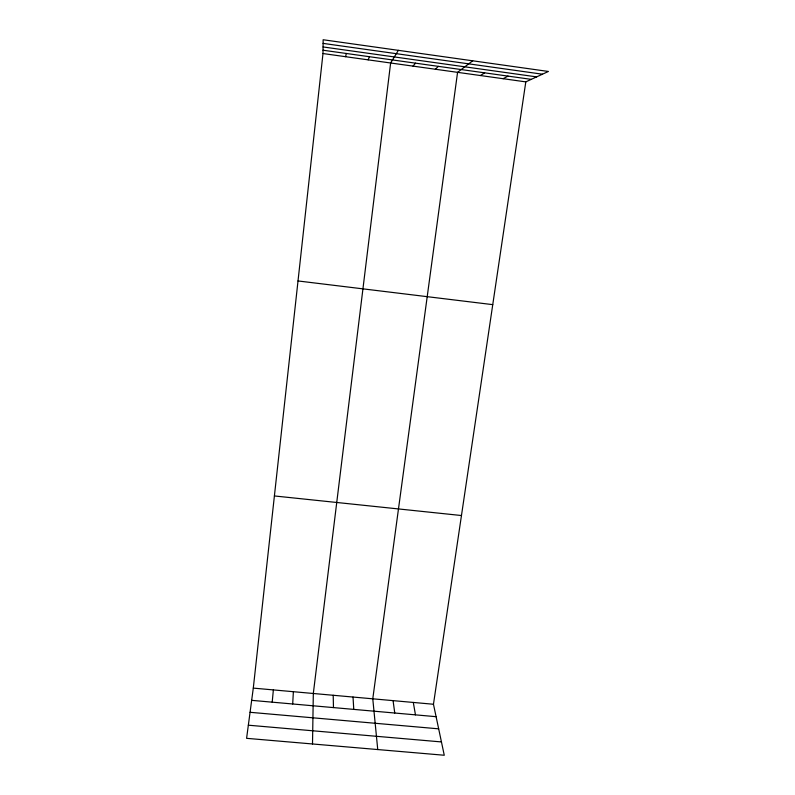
<?xml version="1.0" encoding="UTF-8"?>
<svg xmlns="http://www.w3.org/2000/svg" width="795" height="795" viewBox="0 0 795 795"><rect width="100%" height="100%" fill="white"/><g stroke="black" fill="none" stroke-linecap="round" stroke-linejoin="round"><path stroke-width="1.19" d="M322.989 53.543L323.138 39.75L548.411 71.461L525.803 81.875L322.989 53.543L253.297 688.112L246.589 738.326L444.266 755.25L433.464 704.251L525.803 81.875M312.505 743.971L313.319 693.488L390.633 62.994L398.365 50.333M292.699 703.982L293.375 691.7M272.208 702.164L273.361 689.901M345.616 56.703L346.262 53.474M368.165 59.854L369.427 56.713M413.022 66.124L415.497 63.153M435.342 69.235L438.403 66.363M472.707 60.798L457.572 72.345L372.776 698.815L377.744 749.556M480.399 75.535L484.662 72.832M503.146 78.705L508.005 76.101M248.348 725.199L441.444 741.934M251.657 700.345L436.097 716.683M250.067 712.3L438.671 728.836M253.297 688.112L433.464 704.251M274.394 495.951L461.468 515.528M298.006 280.953L492.761 304.644M323.098 43.387L542.448 74.203M323.058 46.945L536.625 76.886M323.018 50.214L531.269 79.361M413.301 702.442L415.467 714.854M393.068 700.624L394.757 713.026M353.02 697.036L353.765 709.388M333.194 695.267L333.473 707.59"/></g></svg>
